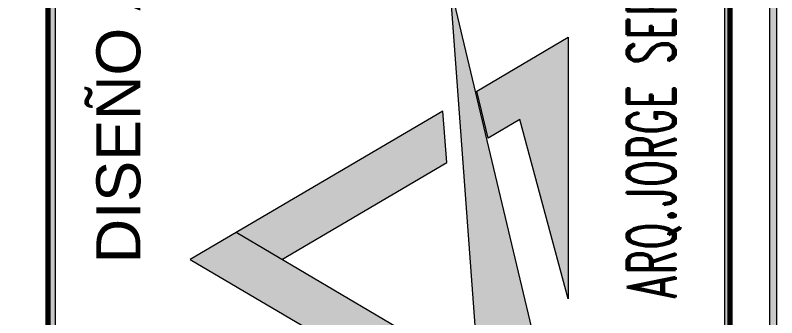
# Model space of a CAD drawing. Header units: metres. Extents: x -144 to 1000, y -717 to 29.
# Drawn here: x -32.435 to -29.189, y -550.632 to -549.342 of the extents above; entities that cross this region are included whole.
import ezdxf

# ---------------------------------------------------------------- set-up
doc = ezdxf.new("R2010")
doc.units = ezdxf.units.M
doc.layers.get('0').update_dxf_attribs({"color": 1})
for name, color, linetype, lineweight in [('G-ANNO-TTLB', 3, 'Continuous', 18), ('G-ANNO-TTLB-WIDE', 1, 'Continuous', 70), ('G-IMPT', 1, 'Continuous', 9)]:
    doc.layers.add(name, color=color, linetype=linetype, lineweight=lineweight)
doc.styles.add('Arial_2', font='arial.ttf', dxfattribs={"height": 0.095973})
doc.styles.add('RomanD', font='romand__.ttf', dxfattribs={"width": 0.6, "height": 0.002084})

# ---------------------------------------------------------------- blocks, each defined once
blk = doc.blocks.new('Bajo Derecha A2 - 00-LOGO ACROMATICO_dwg-1898258-INDICE Y PORTADA')
at = {"layer": 'G-IMPT', "lineweight": 9}
blk.add_hatch(color=256, dxfattribs=at).paths.add_polyline_path([(2.879625, -17.974554), (2.88408, -17.993331), (2.880861, -17.991434)])
h = blk.add_hatch(color=256, dxfattribs=at)
h.paths.add_polyline_path([(2.879502, -17.982308), (2.879338, -17.980106), (2.87047, -17.985312), (2.872429, -17.986467)])
edge = h.paths.add_edge_path()
edge.add_line((2.884716, -17.976935), (2.884702, -17.976935))
edge.add_line((2.884716, -17.976935), (2.884716, -17.988157))
edge.add_line((2.884716, -17.988157), (2.882639, -17.98046))
edge.add_line((2.882639, -17.98046), (2.881272, -17.981259))
edge.add_line((2.881272, -17.981259), (2.88079, -17.979242))
edge.add_line((2.88079, -17.979242), (2.884702, -17.976935))
h = blk.add_hatch(color=256, dxfattribs=at)
edge = h.paths.add_edge_path()
edge.add_line((2.87047, -17.985312), (2.88408, -17.993331))
edge.add_line((2.88408, -17.993331), (2.884686, -17.995888))
edge.add_line((2.884618, -17.99596), (2.884632, -17.995962))
edge.add_line((2.884632, -17.995962), (2.884645, -17.995961))
edge.add_line((2.884645, -17.995961), (2.884658, -17.995957))
edge.add_line((2.884658, -17.995957), (2.88467, -17.99595))
edge.add_line((2.88467, -17.99595), (2.884679, -17.99594))
edge.add_line((2.884679, -17.99594), (2.884686, -17.995928))
edge.add_line((2.884686, -17.995928), (2.884689, -17.995915))
edge.add_line((2.884689, -17.995915), (2.884689, -17.995901))
edge.add_line((2.884689, -17.995901), (2.884686, -17.995888))
edge.add_line((2.884618, -17.99596), (2.868494, -17.986473))
edge.add_line((2.868494, -17.986473), (2.87047, -17.985312))
blk.add_line((2.88408, -17.993331), (2.87047, -17.985312), dxfattribs=at)
at = {"layer": 'G-IMPT', "lineweight": 9, "flags": 128}
for points in [[(2.88469, -17.995902), (2.879625, -17.974554), (2.880861, -17.991434)], [(2.872429, -17.986467), (2.879502, -17.982308), (2.879338, -17.980106), (2.868494, -17.986473), (2.884618, -17.99596)]]:
    blk.add_lwpolyline(points, dxfattribs=at)
blk.add_lwpolyline([(2.881272, -17.981259), (2.88079, -17.979242), (2.884702, -17.976935), (2.884702, -17.988157), (2.882639, -17.98046)], close=True, dxfattribs=at)
blk = doc.blocks.new('tarjeta de nathalie 00')
at = {"layer": 'G-IMPT', "lineweight": 9}
h = blk.add_hatch(color=3, dxfattribs=at)
h.paths.add_polyline_path([(-145.238879, -717.384885), (-145.210187, -717.384885), (-145.210187, -716.893552), (-145.210187, -716.799339), (-145.238879, -716.799339), (-145.238879, -716.893792)])
h.paths.add_polyline_path([(-145.209959, -716.799099), (-145.209959, -717.385099), (-145.239202, -717.385099), (-145.239202, -716.799099)])
h.paths.add_polyline_path([(-145.239019, -717.386799), (-145.208259, -717.386799), (-145.208259, -716.797399), (-145.239202, -716.797399), (-146.098659, -716.797399), (-146.098659, -717.386799)])
h.paths.add_polyline_path([(-145.207952, -716.797074), (-145.207952, -717.387099), (-146.098981, -717.387099), (-146.098981, -716.797074)])
at = {"layer": 'G-ANNO-TTLB', "color": 3}
for p, q in [((-145.207952, -717.387099), (-145.207952, -716.797074)), ((-145.207952, -717.387133), (-145.207952, -716.797074)), ((-145.208259, -716.797399), (-145.208259, -717.386799)), ((-145.239202, -716.799099), (-145.239202, -717.385099)), ((-145.209959, -717.385099), (-145.209959, -716.799099)), ((-145.210187, -716.893552), (-145.210187, -717.384885)), ((-145.238879, -717.384885), (-145.238879, -716.893792))]:
    blk.add_line(p, q, dxfattribs=at)
at = {"layer": 'G-ANNO-TTLB-WIDE', "color": 3}
for p, q in [((-145.239202, -716.799099), (-145.239202, -717.385099)), ((-145.209959, -716.799099), (-145.209959, -717.385099))]:
    blk.add_line(p, q, dxfattribs=at)
blk.add_blockref('Bajo Derecha A2 - 00-LOGO ACROMATICO_dwg-1898258-INDICE Y PORTADA', (-148.101603, -699.011034))
at = {"layer": 'G-ANNO-TTLB', "lineweight": 9, "attachment_point": 1, "rotation": 90}
for s, insert, char_height, width, style in [('DISEÑO ARQUITECTONICO', (-145.237124, -716.997661), 0.00188516, 0.04200843, 'Arial_2'), ('ARQ.JORGE SERRANO N. 809.889.6001', (-145.214377, -716.999229), 0.00208359, 0.04593669, 'RomanD')]:
    blk.add_mtext(s, dxfattribs=dict(at, insert=insert, char_height=char_height, width=width, style=style))

msp = doc.modelspace()

# ---------------------------------------------------------------- block references
at = {"xscale": 99.43160266323505, "yscale": 99.43160266323505, "zscale": 99.43160266323505}
msp.add_blockref('tarjeta de nathalie 00', (14409.0708, 70741.8273), dxfattribs=at)

doc.saveas('drawing.dxf')
